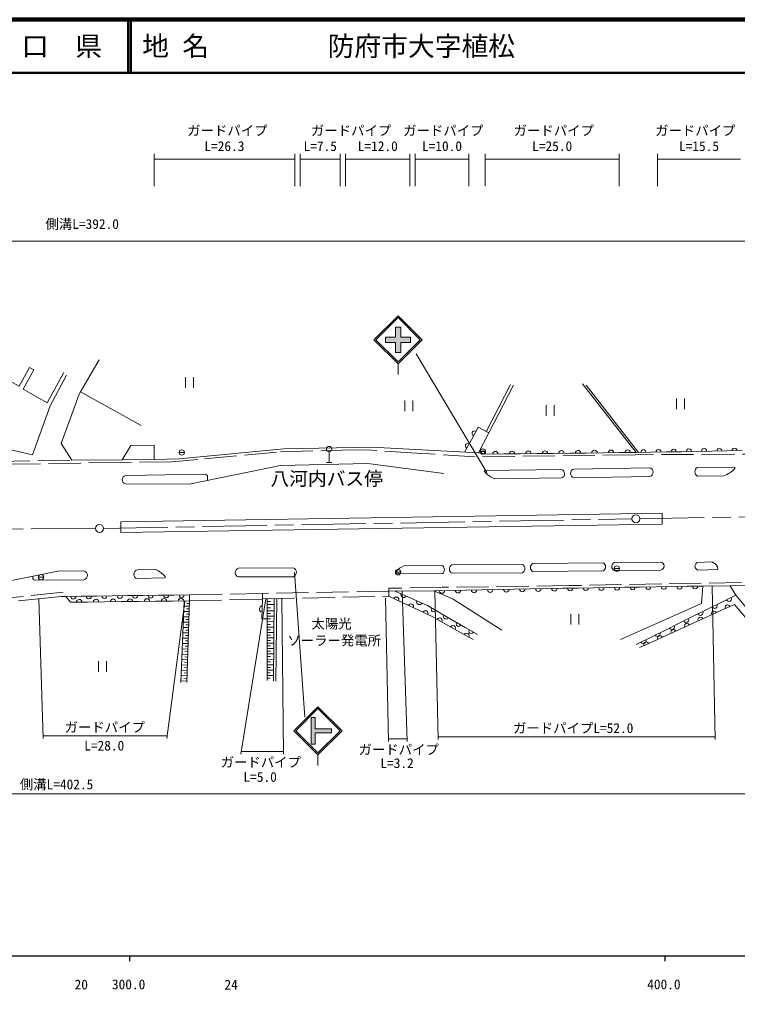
# Model space of a CAD drawing. Units: millimetres, scale not verified. Extents: x 40000 to 680000, y 20000 to 380000.
# Drawn here: x 347441 to 481610, y 198683 to 380000 of the extents above; entities that cross this region are included whole.
import ezdxf
from ezdxf.enums import TextEntityAlignment as Align

# ---------------------------------------------------------------- set-up
doc = ezdxf.new("R2010")
doc.units = ezdxf.units.MM
doc.header["$LTSCALE"] = 1000
doc.linetypes.add('CHAIN', pattern=[18.5, 12, -1.5, 3.5, -1.5])
doc.linetypes.add('DASHED', pattern=[7.5, 6, -1.5])
for name, color, linetype, lineweight in [('M-BGD', 7, 'Continuous', 13), ('M-BGD-EXST', 7, 'Continuous', 13), ('M-BMK', 2, 'CHAIN', 13), ('M-BMK-SRVR', 3, 'Continuous', 13), ('M-STR-HTXT', 7, 'Continuous', 13), ('M-STR-STRC', 7, 'Continuous', 13), ('M-STR-STRD', 7, 'Continuous', 13), ('M-TTL', 2, 'Continuous', 140), ('M-TTL-BAND', 7, 'Continuous', 25), ('M-TTL-LINE', 7, 'Continuous', 50)]:
    doc.layers.add(name, color=color, linetype=linetype, lineweight=lineweight)
doc.layers.add('M-BMK-HTXT', color=7, linetype='Continuous')
doc.layers.add('M-TTL-TXT', color=7, linetype='Continuous')
doc.styles.add('ＭＳ ゴシック', font='')
doc.styles.get('ＭＳ ゴシック').set_extended_font_data('MS Gothic')

msp = doc.modelspace()

# ---------------------------------------------------------------- hatches: boundary and pattern name
at = {"layer": 'M-STR-STRC'}
for points in [[(415812, 320625), (417673, 320625), (417674, 322485), (418674, 322485), (418673, 320625), (420532, 320625), (420532, 319625), (418673, 319625), (418672, 317765), (417672, 317765), (417673, 319625), (415812, 319625)], [(401971, 249548), (402721, 249548), (402721, 247423), (405721, 247423), (405721, 246673), (402721, 246673), (402721, 244548), (401971, 244548)]]:
    msp.add_hatch(color=256, dxfattribs=at).paths.add_polyline_path(points)

# ---------------------------------------------------------------- linework, layer by layer
at = {"layer": 'M-BGD'}
for p, q in [((462652, 299067), (452616, 311921)), ((439191, 311769), (434669, 302953)), ((435128, 302709), (439727, 311619)), ((453323, 311619), (463102, 299075)), ((431869, 301450), (433120, 303776)), ((430618, 299124), (431869, 301450)), ((471107, 299214), (468269, 299165)), ((473945, 299264), (471107, 299214)), ((476783, 299313), (473945, 299264)), ((479621, 299362), (476783, 299313)), ((482459, 299412), (479621, 299362)), ((434827, 298744), (433196, 298990)), ((437912, 298780), (434827, 298744)), ((440997, 298815), (437912, 298780)), ((444082, 298851), (440997, 298815)), ((447167, 298887), (444082, 298851)), ((450252, 298923), (447167, 298887)), ((453337, 298959), (450252, 298923)), ((456422, 298994), (453337, 298959)), ((459507, 299030), (456422, 298994)), ((462592, 299066), (459507, 299030)), ((465430, 299115), (462592, 299066)), ((468269, 299165), (465430, 299115)), ((448717, 295857), (434308, 295675)), ((434308, 295675), (434310, 295493)), ((465179, 296222), (451021, 295971)), ((481107, 296333), (474078, 296280)), ((481107, 296333), (481109, 296091)), ((367273, 294773), (382186, 295036)), ((382186, 295036), (382582, 294742)), ((382578, 293842), (382582, 294742)), ((448736, 294297), (436259, 294140)), ((451050, 294351), (465208, 294602)), ((474090, 294660), (479039, 294698)), ((367266, 293193), (379150, 293147)), ((398600, 277526), (388360, 277473)), ((426499, 277917), (419252, 277855)), ((441446, 278134), (428256, 278058)), ((456501, 278461), (443362, 278335)), ((467276, 278590), (458526, 278489)), ((474148, 278529), (476782, 278610)), ((477900, 277213), (477885, 277686)), ((354606, 276874), (337185, 273353)), ((359467, 276921), (354606, 276874)), ((369432, 277117), (372921, 277215)), ((369478, 275487), (374676, 275634)), ((374676, 275634), (374669, 275897)), ((388369, 275793), (398609, 275846)), ((417802, 276363), (417798, 276811)), ((417802, 276363), (426511, 276437)), ((428265, 276498), (441455, 276574)), ((443377, 276795), (456516, 276921)), ((458543, 276999), (467293, 277100)), ((474191, 277100), (477900, 277213)), ((350273, 275203), (359482, 275291)), ((457635, 273821), (454721, 273773)), ((460550, 273869), (457635, 273821)), ((463464, 273917), (460550, 273869)), ((466379, 273965), (463464, 273917)), ((469294, 274013), (466379, 273965)), ((472208, 274060), (469294, 274013)), ((475123, 274108), (472208, 274060)), ((358974, 272194), (356087, 272157)), ((361862, 272231), (358974, 272194)), ((364749, 272268), (361862, 272231)), ((367637, 272306), (364749, 272268)), ((370525, 272343), (367637, 272306)), ((373412, 272380), (370525, 272343)), ((376300, 272417), (373412, 272380)), ((379187, 272454), (376300, 272417)), ((379187, 272454), (379215, 271330)), ((392841, 271683), (392833, 272722)), ((416465, 273695), (416446, 273160)), ((416477, 272187), (416446, 273160)), ((416477, 272187), (419205, 270908)), ((420700, 271798), (417668, 273169)), ((427877, 273277), (424875, 273220)), ((430879, 273335), (427877, 273277)), ((433881, 273392), (430879, 273335)), ((436883, 273449), (433881, 273392)), ((439885, 273506), (436883, 273449)), ((442887, 273563), (439885, 273506)), ((445889, 273620), (442887, 273563)), ((448892, 273677), (445889, 273620)), ((451806, 273725), (448892, 273677)), ((454721, 273773), (451806, 273725)), ((481312, 272392), (478652, 271078)), ((483149, 270167), (481312, 272392)), ((357010, 271075), (360182, 271111)), ((360182, 271111), (363354, 271148)), ((363354, 271148), (366527, 271184)), ((366527, 271184), (369699, 271221)), ((369699, 271221), (372871, 271257)), ((372871, 271257), (376043, 271294)), ((376043, 271294), (379215, 271330)), ((377614, 256094), (378248, 271319)), ((379181, 270331), (378208, 270364)), ((379215, 271330), (378698, 256154)), ((379198, 270830), (378714, 270847)), ((392731, 267963), (392841, 271683)), ((393701, 256421), (393745, 271702)), ((395038, 270666), (393742, 270670)), ((394369, 271228), (393743, 271229)), ((394908, 256405), (395047, 271730)), ((395360, 256306), (395541, 271740)), ((419205, 270908), (421933, 269628)), ((423659, 270460), (420700, 271798)), ((426004, 269100), (423659, 270460)), ((478652, 271078), (475991, 269764)), ((478485, 269505), (481013, 270654)), ((481013, 270654), (483094, 268210)), ((379113, 268332), (378125, 268366)), ((379147, 269331), (378167, 269365)), ((379130, 268832), (378638, 268848)), ((379164, 269831), (378676, 269848)), ((393735, 268467), (395018, 268463)), ((393737, 268979), (394380, 268978)), ((393738, 269494), (395027, 269490)), ((394363, 270056), (393740, 270058)), ((421933, 269628), (424660, 268349)), ((428348, 267740), (426004, 269100)), ((473330, 268450), (470670, 267136)), ((475991, 269764), (473330, 268450)), ((473428, 267206), (475956, 268356)), ((475956, 268356), (478485, 269505)), ((379079, 267332), (378083, 267366)), ((379062, 266833), (378562, 266850)), ((379096, 267832), (378600, 267849)), ((392731, 267963), (393734, 267960)), ((393731, 266936), (394367, 266934)), ((393733, 267445), (395008, 267441)), ((393734, 267955), (394373, 267953)), ((424660, 268349), (427183, 266931)), ((427183, 266931), (429706, 265512)), ((430693, 266380), (428348, 267740)), ((470670, 267136), (468009, 265822)), ((470900, 266057), (473428, 267206)), ((379011, 265334), (378000, 265368)), ((379045, 266333), (378042, 266367)), ((378994, 264834), (378487, 264851)), ((379028, 265833), (378524, 265850)), ((393725, 264913), (394355, 264911)), ((393727, 265417), (394990, 265413)), ((393728, 265922), (394361, 265920)), ((393730, 266428), (394999, 266425)), ((429706, 265512), (432229, 264094)), ((433037, 265020), (430693, 266380)), ((468009, 265822), (465349, 264507)), ((465843, 263758), (468371, 264908)), ((468371, 264908), (470900, 266057)), ((378943, 263335), (377917, 263370)), ((378977, 264334), (377959, 264369)), ((378960, 263834), (378449, 263852)), ((393721, 263408), (394971, 263405)), ((393722, 263909), (394349, 263907)), ((393724, 264410), (394981, 264406)), ((465349, 264507), (462688, 263193)), ((463315, 262609), (465843, 263758)), ((378874, 261336), (377834, 261371)), ((378909, 262335), (377876, 262371)), ((378891, 261836), (378373, 261853)), ((378926, 262835), (378411, 262853)), ((393715, 261408), (394953, 261405)), ((393717, 261908), (394337, 261907)), ((393718, 262408), (394962, 262405)), ((393720, 262908), (394343, 262907)), ((378806, 259337), (377751, 259373)), ((378840, 260336), (377792, 260372)), ((378823, 259837), (378297, 259855)), ((378857, 260836), (378335, 260854)), ((393710, 259408), (394935, 259405)), ((393711, 259908), (394325, 259907)), ((393712, 260408), (394944, 260405)), ((393714, 260908), (394331, 260907)), ((378772, 258338), (377709, 258374)), ((378755, 257838), (378222, 257856)), ((378789, 258837), (378260, 258855)), ((393705, 257908), (394313, 257907)), ((393707, 258408), (394926, 258405)), ((393708, 258908), (394319, 258907)), ((378704, 256339), (377626, 256376)), ((378738, 257338), (377668, 257375)), ((378721, 256838), (378184, 256857)), ((393702, 256908), (394307, 256907)), ((393704, 257408), (394917, 257405))]:
    msp.add_line(p, q, dxfattribs=at)
at = {"layer": 'M-BGD', "linetype": 'DASHED'}
for p, q in [((366636, 297670), (372641, 297733)), ((366390, 297204), (339678, 296757)), ((480214, 274119), (489387, 274243)), ((392833, 272722), (379187, 272454)), ((416446, 273160), (392833, 272722)), ((392841, 271683), (416477, 272187)), ((379215, 271330), (392840, 271649))]:
    msp.add_line(p, q, dxfattribs=at)
at = {"layer": 'M-BGD'}
for points in [[(355728, 313997), (352625, 308319), (348150, 310915), (350155, 314483), (349353, 314926), (347411, 311443), (343885, 313385), (345680, 316573)], [(362351, 316398), (358872, 310417), (370208, 304098)], [(334936, 301180), (335972, 303304), (342051, 300456), (349875, 298595), (353174, 307758), (356256, 313533)], [(358872, 310417), (358583, 309942), (355221, 300751), (357233, 297637), (366636, 297670), (368239, 300359), (372588, 300400), (372641, 297733), (377265, 297858), (396811, 299762), (413196, 300029), (433196, 298990), (435128, 302709), (433120, 303776)], [(426723, 295163), (412523, 296987), (396197, 296604), (379150, 293147)], [(475123, 274108), (474850, 270837), (459764, 264128)], [(481312, 272392), (480214, 274119), (475123, 274108)], [(347247, 271325), (355277, 272157), (356087, 272157), (357010, 271075)], [(437579, 265852), (428486, 271629), (424875, 273220), (416446, 273160)]]:
    msp.add_lwpolyline(points, dxfattribs=at)
at = {"layer": 'M-BGD', "linetype": 'DASHED'}
for points in [[(559696, 303075), (549742, 301600), (545172, 300830), (535237, 300209), (524855, 299489), (514696, 299266), (496043, 298818), (480892, 298719), (462463, 298645), (439935, 298322), (432583, 298247), (421679, 298943), (413284, 299489), (409732, 299564), (395451, 299141), (380747, 297726), (375854, 297303), (366390, 297204)], [(339665, 297126), (343375, 297347), (357233, 297637)], [(559520, 277993), (559515, 278560), (545614, 276777), (542283, 276409), (537969, 276163), (531222, 275782), (522484, 275462), (517764, 275290), (504613, 275143), (489816, 274909), (467427, 274505), (450092, 274183), (426402, 273861), (416465, 273695)], [(355594, 272933), (337832, 271132), (314545, 270979), (295881, 272211), (277941, 272059), (257020, 271716), (230450, 271366), (214208, 271489), (193907, 271796), (167743, 272067), (157871, 272248)]]:
    msp.add_lwpolyline(points, dxfattribs=at)
at = {"layer": 'M-BGD'}
for centre, radius, start, end in [((432445, 302640), 444, 54.44896, 249.00251), ((431194, 300314), 444, 54.44842, 249.00305), ((434037, 299040), 326, 318.99865, 203.81128), ((436369, 298747), 514, 2.27074, 179.05969), ((439454, 298783), 514, 2.27075, 179.05856), ((442539, 298819), 514, 2.27074, 179.05858), ((445625, 298855), 514, 2.27074, 179.05969), ((448710, 298890), 514, 2.27075, 179.05856), ((451795, 298926), 514, 2.27075, 179.05856), ((454880, 298962), 514, 2.27074, 179.05969), ((457965, 298998), 514, 2.27075, 179.05856), ((461050, 299034), 514, 2.27074, 179.05858), ((464011, 299117), 474, 357.82992, 184.16362), ((466849, 299166), 474, 357.82996, 184.16478), ((469687, 299216), 474, 357.82996, 184.16478), ((472525, 299265), 474, 357.82878, 184.16476), ((475364, 299314), 474, 357.82878, 184.16476), ((478202, 299364), 474, 357.82992, 184.16362), ((481040, 299413), 474, 357.83052, 184.16299), ((448454, 295074), 826, 289.99972, 71.44815), ((451214, 295165), 829, 103.44015, 258.58581), ((464976, 295408), 839, 286.00844, 76.01752), ((474573, 295473), 946, 121.54866, 239.33059), ((476973, 300003), 5694, 291.27519, 316.59271), ((367462, 293982), 814, 103.44771, 256.00198), ((438161, 298960), 5182, 221.99866, 248.46402), ((388622, 276634), 879, 107.37058, 253.2242), ((398307, 276685), 891, 289.81038, 70.78441), ((420880, 274054), 4136, 113.18924, 138.18375), ((425836, 277172), 998, 312.61526, 48.36807), ((428646, 277280), 870, 116.59625, 244.06045), ((440944, 277351), 930, 303.33382, 57.32361), ((443783, 277569), 874, 118.77012, 242.32968), ((456038, 277687), 903, 302.00473, 59.09507), ((458968, 277749), 862, 120.83467, 240.48662), ((467121, 277843), 763, 282.99857, 78.32273), ((474401, 277821), 752, 109.68182, 253.82459), ((476168, 276756), 1953, 28.4416, 71.65625), ((350461, 275708), 539, 154.76151, 249.56251), ((359312, 276104), 831, 281.80019, 79.28669), ((369668, 276308), 842, 106.26245, 256.97748), ((369690, 271112), 6906, 43.85868, 62.10141), ((456178, 273783), 486, 179.29567, 2.58782), ((459093, 273831), 486, 179.29513, 2.58956), ((462007, 273879), 486, 179.29395, 2.58955), ((464922, 273927), 486, 179.29395, 2.58955), ((467837, 273975), 486, 179.29513, 2.58956), ((470751, 274023), 486, 179.29513, 2.58956), ((473666, 274070), 486, 179.29395, 2.58955), ((357531, 272157), 482, 178.55506, 2.92111), ((360418, 272194), 482, 178.55624, 2.92112), ((363306, 272231), 482, 178.55683, 2.92051), ((366193, 272269), 482, 178.55566, 2.9205), ((369081, 272306), 482, 178.55566, 2.9205), ((371969, 272343), 482, 178.55566, 2.9205), ((374856, 272380), 482, 178.55506, 2.92111), ((377744, 272417), 482, 178.55624, 2.92112), ((417840, 271545), 502, 335.11359, 154.63223), ((419238, 272506), 543, 160.20703, 331.12758), ((426376, 273249), 500, 181.13927, 1.03962), ((429378, 273306), 500, 181.13872, 1.04019), ((432380, 273363), 500, 181.13872, 1.04019), ((435382, 273421), 500, 181.13872, 1.04019), ((438384, 273478), 500, 181.13872, 1.04019), ((441386, 273535), 500, 181.13987, 1.03904), ((444388, 273592), 500, 181.13984, 1.03907), ((447390, 273649), 500, 181.13987, 1.03904), ((450349, 273687), 486, 179.2957, 2.58897), ((453264, 273735), 486, 179.29452, 2.58896), ((358597, 271064), 530, 3.85684, 177.45982), ((361769, 271100), 530, 3.85799, 177.45867), ((364941, 271136), 530, 3.85852, 177.45813), ((368113, 271173), 530, 3.85796, 177.45978), ((371285, 271209), 530, 3.85799, 177.45867), ((374457, 271246), 530, 3.85852, 177.45813), ((377630, 271282), 530, 3.85799, 177.45867), ((392921, 269819), 635, 100.56592, 256.04923), ((420568, 270266), 502, 335.11411, 154.63123), ((422197, 271168), 543, 160.2075, 331.12711), ((477324, 270416), 495, 205.66027, 26.91081), ((479734, 270112), 464, 20.03068, 208.86092), ((479984, 271730), 495, 205.65898, 26.91106), ((423295, 268987), 502, 335.11363, 154.63171), ((424808, 269740), 454, 144.07591, 335.6927), ((427153, 268380), 454, 144.07706, 335.69218), ((474663, 269102), 495, 205.66078, 26.91031), ((477206, 268963), 464, 20.03075, 208.86034), ((425930, 267655), 483, 328.60129, 152.7107), ((428453, 266237), 483, 328.6003, 152.7117), ((429497, 267020), 454, 144.07591, 335.6927), ((469342, 266474), 495, 205.66001, 26.91004), ((472002, 267788), 495, 205.66026, 26.91133), ((472149, 266664), 464, 20.03122, 208.85986), ((474677, 267814), 464, 20.03105, 208.86116), ((430976, 264818), 483, 328.60238, 152.71019), ((431842, 265660), 454, 144.07591, 335.6927), ((466681, 265160), 495, 205.66051, 26.90953), ((467092, 264366), 464, 20.03068, 208.86092), ((469621, 265515), 464, 20.03105, 208.86116), ((464021, 263846), 495, 205.65897, 26.91159), ((464564, 263216), 464, 20.03075, 208.86034)]:
    msp.add_arc(centre, radius, start, end, dxfattribs=at)
at = {"layer": 'M-BGD-EXST'}
for p, q in [((378444, 313127), (378444, 311127)), ((379944, 313127), (379944, 311127)), ((419448, 308765), (419448, 306765)), ((420948, 308765), (420948, 306765)), ((470178, 309141), (470178, 307141)), ((471678, 309141), (471678, 307141)), ((445833, 307911), (445833, 305911)), ((447333, 307911), (447333, 305911)), ((405298, 297195), (405298, 299195)), ((433524, 299220), (434524, 299220)), ((377283, 299062), (378283, 299062)), ((404798, 297195), (405798, 297195)), ((350993, 275767), (351993, 275767)), ((417687, 276686), (418687, 276686)), ((458548, 277374), (459548, 277374)), ((450474, 268933), (450474, 266933)), ((451974, 268933), (451974, 266933)), ((362198, 260052), (362198, 258052)), ((363698, 260052), (363698, 258052))]:
    msp.add_line(p, q, dxfattribs=at)
for centre in [(377783, 299062), (405298, 299695), (434024, 299220), (459048, 277374), (351493, 275767), (418187, 276686)]:
    msp.add_circle(centre, 500, dxfattribs=at)
at = {"layer": 'M-BMK'}
for p, q in [((363164, 284879), (461852, 286656)), ((463352, 286682), (532982, 287862)), ((361664, 284861), (263167, 284219))]:
    msp.add_line(p, q, dxfattribs=at)
at = {"layer": 'M-BMK-SRVR'}
for centre in [(462602, 286669), (362414, 284866)]:
    msp.add_circle(centre, 750, dxfattribs=at)
at = {"layer": 'M-STR-HTXT'}
for p, q in [((372588, 348850), (372588, 354850)), ((372588, 353850), (398888, 353850)), ((398888, 348850), (398888, 354850)), ((399888, 348850), (399888, 354850)), ((399888, 353850), (407388, 353850)), ((407388, 348850), (407388, 354850)), ((408388, 348850), (408388, 354850)), ((408388, 353850), (420388, 353850)), ((420388, 348850), (420388, 354850)), ((421388, 348850), (421388, 354850)), ((421388, 353850), (431388, 353850)), ((431388, 348850), (431388, 354850)), ((434476, 348850), (434476, 354850)), ((434476, 353850), (459476, 353850)), ((459476, 348850), (459476, 354850)), ((466653, 348850), (466653, 354850)), ((466653, 353850), (482153, 353850)), ((545705, 338576), (174673, 338576)), ((476885, 274056), (477423, 245421)), ((418945, 273147), (419894, 245052)), ((425058, 273197), (425658, 245421)), ((351067, 271741), (351908, 245594)), ((378342, 271219), (375005, 245585)), ((393484, 271689), (388782, 242668)), ((396457, 271716), (396758, 242663)), ((415848, 271839), (416415, 245051)), ((351892, 246094), (375070, 246081)), ((416405, 245551), (419877, 245551)), ((425647, 245921), (477414, 245921)), ((388862, 243161), (396752, 243163)), ((557213, 235288), (167751, 235296))]:
    msp.add_line(p, q, dxfattribs=at)
at = {"layer": 'M-STR-STRC'}
for p, q in [((413672, 320125), (418172, 324625)), ((422672, 320125), (418172, 324625)), ((414026, 320125), (418172, 324272)), ((422319, 320125), (418172, 324272)), ((417674, 322485), (417673, 320625)), ((417674, 322485), (418674, 322485)), ((418674, 322485), (418673, 320625)), ((413672, 320125), (418172, 315625)), ((414026, 320125), (418172, 315978)), ((415812, 320625), (415812, 319625)), ((415812, 320625), (417673, 320625)), ((415812, 319625), (417673, 319625)), ((417673, 319625), (417672, 317765)), ((418172, 315978), (422319, 320125)), ((418172, 315625), (422672, 320125)), ((418673, 319625), (418672, 317765)), ((418673, 320625), (420532, 320625)), ((418673, 319625), (420532, 319625)), ((420532, 320625), (420532, 319625)), ((417672, 317765), (418672, 317765)), ((421564, 317523), (434734, 295300)), ((418172, 315625), (418172, 313625)), ((398806, 276670), (400794, 249574)), ((398722, 247049), (403222, 251549)), ((399075, 247049), (403222, 251195)), ((407722, 247048), (403222, 251549)), ((407369, 247048), (403222, 251195)), ((401971, 249548), (401971, 244548)), ((401971, 249548), (402721, 249548)), ((402721, 249548), (402721, 247423)), ((398722, 247049), (403222, 242548)), ((399075, 247049), (403222, 242902)), ((402721, 247423), (405721, 247423)), ((402721, 246673), (405721, 246673)), ((402721, 246673), (402721, 244548)), ((403222, 242902), (407369, 247048)), ((403222, 242548), (407722, 247048)), ((405721, 247423), (405721, 246673)), ((401971, 244548), (402721, 244548)), ((403222, 242548), (403222, 240548))]:
    msp.add_line(p, q, dxfattribs=at)
at = {"layer": 'M-STR-STRD'}
for p, q in [((467495, 287706), (366387, 286108)), ((467526, 285696), (467495, 287706)), ((366387, 286108), (366419, 284098)), ((366419, 284098), (467526, 285696))]:
    msp.add_line(p, q, dxfattribs=at)
at = {"layer": 'M-TTL'}
msp.add_line((680000, 380000), (40000, 380000), dxfattribs=at)
at = {"layer": 'M-TTL-BAND'}
for p, q in [((40000, 205000), (579000, 205000)), ((368000, 205000), (368000, 204000)), ((468000, 205000), (468000, 204000))]:
    msp.add_line(p, q, dxfattribs=at)
at = {"layer": 'M-TTL-LINE'}
for p, q in [((367750, 380000), (367750, 370000)), ((368250, 380000), (368250, 370000)), ((40000, 370000), (680000, 370000))]:
    msp.add_line(p, q, dxfattribs=at)

# ---------------------------------------------------------------- texts
at = {"layer": 'M-BMK-HTXT', "style": 'ＭＳ ゴシック'}
for s, height, p in [('八河内バス停', 2566, (394344, 292131)), ('太陽光', 1833, (402003, 265600)), ('ソーラー発電所', 1833, (397496, 262457))]:
    msp.add_text(s, height=height, dxfattribs=at).set_placement(p, align=Align.BOTTOM_LEFT)
at = {"layer": 'M-STR-HTXT', "style": 'ＭＳ ゴシック'}
for p in [(378794, 357756), (401897, 357756), (419138, 357756), (439769, 357756), (466205, 357756)]:
    msp.add_text('ガードパイプ', height=1833, dxfattribs=at).set_placement(p, align=Align.BOTTOM_LEFT)
for s, p in [('L=26.3', (385738, 354850)), ('L=7.5', (403638, 354850)), ('L=12.0', (414388, 354850)), ('L=10.0', (426388, 354850)), ('L=25.0', (446976, 354850)), ('L=15.5', (474403, 354850))]:
    msp.add_text(s, height=1833, dxfattribs=at).set_placement(p, align=Align.BOTTOM_CENTER)
for s, p in [('側溝L=392.0', (359169, 341768)), ('ガードパイプ', (363380, 247708)), ('ガードパイプL=52.0', (450899, 247553)), ('L=28.0', (363287, 244275)), ('ガードパイプ', (418301, 243533)), ('ガードパイプ', (392529, 241177)), ('L=3.2', (417988, 241005)), ('L=5.0', (392418, 238431)), ('側溝L=402.5', (354381, 237039))]:
    msp.add_text(s, height=1833, dxfattribs=at).set_placement(p, align=Align.MIDDLE_CENTER)
at = {"layer": 'M-TTL-BAND', "style": 'ＭＳ ゴシック'}
for s, p in [('20', (359000, 198163)), ('300.0', (367844, 198195)), ('24', (387000, 198140)), ('400.0', (467844, 198195))]:
    msp.add_text(s, height=1833, dxfattribs=at).set_placement(p, align=Align.BOTTOM_CENTER)
at = {"layer": 'M-TTL-TXT', "style": 'ＭＳ ゴシック'}
msp.add_text('山\u3000口\u3000県', height=3666, dxfattribs=at).set_placement((350375, 375000), align=Align.MIDDLE_CENTER)
for s, p in [('地 名', (370380, 375000)), ('防府市大字植松', (405024, 375000))]:
    msp.add_text(s, height=3666, dxfattribs=at).set_placement(p, align=Align.MIDDLE_LEFT)

doc.saveas('drawing.dxf')
